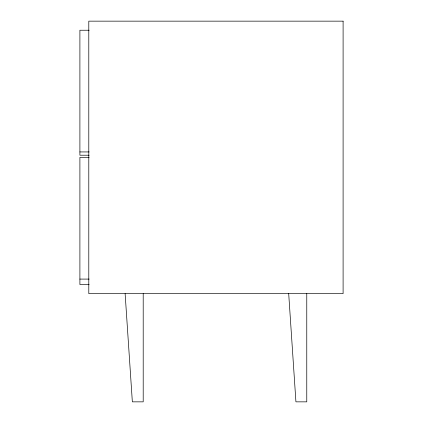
<?xml version="1.0" encoding="UTF-8"?>
<svg xmlns="http://www.w3.org/2000/svg" width="423" height="423" viewBox="0 0 423 423"><rect width="100%" height="100%" fill="white"/><g stroke="black" fill="none" stroke-linecap="round" stroke-linejoin="round"><path stroke-width="0.63" d="M89.142 30.234L79.899 30.234L79.899 155.209L89.142 155.209M79.899 151.936L89.142 151.936M89.142 157.382L79.899 157.382L79.899 284.536L89.142 284.536M79.899 279.09L89.142 279.09M288.692 293.62L295.926 401.85L306.77 401.85L306.77 293.62M125.123 293.62L132.351 401.85L143.201 401.85L143.201 293.62M343.101 21.15L88.793 21.15L88.793 293.62L343.101 293.62L343.101 21.15"/></g></svg>
